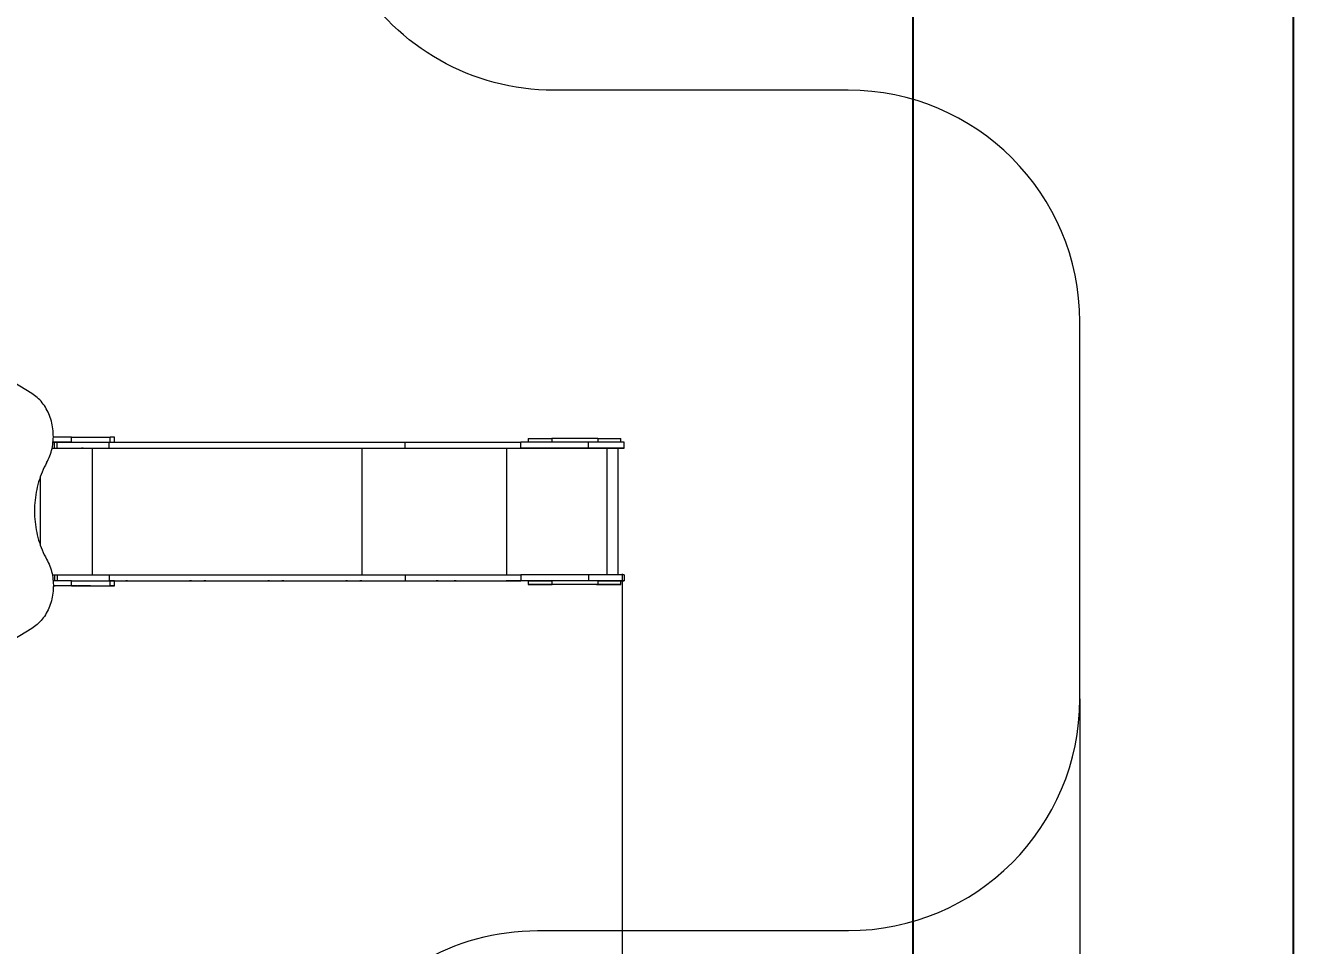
# Model space of a CAD drawing. Header units: millimetres. Extents: x -12977 to 11786, y -11805 to 10558.
# Drawn here: x 6212 to 11786, y -938 to 3033 of the extents above; entities that cross this region are included whole.
import ezdxf

# ---------------------------------------------------------------- set-up
doc = ezdxf.new("R2010")
doc.units = ezdxf.units.MM
for name, color, linetype in [('DIKOM_ЗОНА', 80, 'Continuous'), ('DIKOM_ОБЪЕКТ', 7, 'Continuous'), ('DIKOM_РАЗМЕР_ЗОНА', 7, 'Continuous'), ('DIKOM_РАЗМЕР_ОБЪЕКТА', 7, 'Continuous')]:
    doc.layers.add(name, color=color, linetype=linetype)
doc.styles.add('style1', font='arial.ttf', dxfattribs={"width": 0.8})
doc.dimstyles.new('1-50', dxfattribs={"dimtxt": 300, "dimasz": 200, "dimexe": 100, "dimexo": 0, "dimgap": 100, "dimtad": 1, "dimtxsty": 'style1', "dimcen": 200, "dimclrd": 7, "dimclre": 7, "dimclrt": 7, "dimadec": 1, "dimazin": 2, "dimtfac": 1, "dimtmove": 0, "dimatfit": 2, "dimfxl": 0, "dimlwd": 25, "dimlwe": 18, "dimarcsym": 0})

# ---------------------------------------------------------------- blocks, each defined once
blk = doc.blocks.new('*D9')
at = {"layer": 'Defpoints', "color": 0, "transparency": 16777216}
for p in [(-11007.4, 666.1), (8788, 666.1), (8788, -10518.7)]:
    blk.add_point(p, dxfattribs=at)
at = {"layer": 'DIKOM_РАЗМЕР_ОБЪЕКТА', "color": 7, "lineweight": 18, "transparency": 16777216}
for p, q in [((-11007.4, 666.1), (-11007.4, -10618.7)), ((8788, 666.1), (8788, -10618.7))]:
    blk.add_line(p, q, dxfattribs=at)
at = {"layer": 'DIKOM_РАЗМЕР_ОБЪЕКТА', "color": 7, "lineweight": 25, "transparency": 16777216}
blk.add_line((-10807.4, -10518.7), (8588, -10518.7), dxfattribs=at)
at = {"layer": 'DIKOM_РАЗМЕР_ОБЪЕКТА', "color": 7, "transparency": 16777216}
for points in [[(-10807.4, -10485.3), (-10807.4, -10552), (-11007.4, -10518.7)], [(8588, -10485.3), (8588, -10552), (8788, -10518.7)]]:
    blk.add_solid(points, dxfattribs=at)
at = {"layer": 'DIKOM_РАЗМЕР_ОБЪЕКТА', "color": 7, "transparency": 16777216, "insert": (-1823.6, -10265.5), "char_height": 300, "attachment_point": 5, "style": 'style1'}
blk.add_mtext('19750', dxfattribs=at)
blk = doc.blocks.new('*D10')
at = {"layer": 'Defpoints', "color": 0, "transparency": 16777216}
for p in [(4270.3, 8458.2), (2861.7, -8997.1), (10043.4, -8997.1)]:
    blk.add_point(p, dxfattribs=at)
at = {"layer": 'DIKOM_РАЗМЕР_ОБЪЕКТА', "color": 7, "lineweight": 18, "transparency": 16777216}
for p, q in [((4270.3, 8458.2), (10143.4, 8458.2)), ((2861.7, -8997.1), (10143.4, -8997.1))]:
    blk.add_line(p, q, dxfattribs=at)
at = {"layer": 'DIKOM_РАЗМЕР_ОБЪЕКТА', "color": 7, "lineweight": 25, "transparency": 16777216}
blk.add_line((10043.4, 8258.2), (10043.4, -8797.1), dxfattribs=at)
at = {"layer": 'DIKOM_РАЗМЕР_ОБЪЕКТА', "color": 7, "transparency": 16777216}
for points in [[(10010, 8258.2), (10076.7, 8258.2), (10043.4, 8458.2)], [(10010, -8797.1), (10076.7, -8797.1), (10043.4, -8997.1)]]:
    blk.add_solid(points, dxfattribs=at)
at = {"layer": 'DIKOM_РАЗМЕР_ОБЪЕКТА', "color": 7, "transparency": 16777216, "insert": (9790.2, -3229.2), "char_height": 300, "attachment_point": 5, "rotation": 90, "style": 'style1'}
blk.add_mtext('17450', dxfattribs=at)
blk = doc.blocks.new('*D11')
at = {"layer": 'Defpoints', "color": 0, "transparency": 16777216}
for p in [(4304.4, 10557.6), (2504.1, -11339.7), (11686.1, -11339.7)]:
    blk.add_point(p, dxfattribs=at)
at = {"layer": 'DIKOM_РАЗМЕР_ЗОНА', "color": 7, "lineweight": 18, "transparency": 16777216}
for p, q in [((4304.4, 10557.6), (11786.1, 10557.6)), ((2504.1, -11339.7), (11786.1, -11339.7))]:
    blk.add_line(p, q, dxfattribs=at)
at = {"layer": 'DIKOM_РАЗМЕР_ЗОНА', "color": 7, "lineweight": 25, "transparency": 16777216}
blk.add_line((11686.1, 10357.6), (11686.1, -11139.7), dxfattribs=at)
at = {"layer": 'DIKOM_РАЗМЕР_ЗОНА', "color": 7, "transparency": 16777216}
for points in [[(11652.7, 10357.6), (11719.4, 10357.6), (11686.1, 10557.6)], [(11652.7, -11139.7), (11719.4, -11139.7), (11686.1, -11339.7)]]:
    blk.add_solid(points, dxfattribs=at)
at = {"layer": 'DIKOM_РАЗМЕР_ЗОНА', "color": 7, "transparency": 16777216, "insert": (11432.9, -3192), "char_height": 300, "attachment_point": 5, "rotation": 90, "style": 'style1'}
blk.add_mtext('21900', dxfattribs=at)
blk = doc.blocks.new('*D12')
at = {"layer": 'Defpoints', "color": 0, "transparency": 16777216}
for p in [(-12976.7, 124.1), (10764.9, 125.7), (10764.9, -11704.7)]:
    blk.add_point(p, dxfattribs=at)
at = {"layer": 'DIKOM_РАЗМЕР_ЗОНА', "color": 7, "lineweight": 18, "transparency": 16777216}
for p, q in [((-12976.7, 124.1), (-12976.7, -11804.7)), ((10764.9, 125.7), (10764.9, -11804.7))]:
    blk.add_line(p, q, dxfattribs=at)
at = {"layer": 'DIKOM_РАЗМЕР_ЗОНА', "color": 7, "lineweight": 25, "transparency": 16777216}
blk.add_line((-12776.7, -11704.7), (10564.9, -11704.7), dxfattribs=at)
at = {"layer": 'DIKOM_РАЗМЕР_ЗОНА', "color": 7, "transparency": 16777216}
for points in [[(-12776.7, -11671.3), (-12776.7, -11738), (-12976.7, -11704.7)], [(10564.9, -11671.3), (10564.9, -11738), (10764.9, -11704.7)]]:
    blk.add_solid(points, dxfattribs=at)
at = {"layer": 'DIKOM_РАЗМЕР_ЗОНА', "color": 7, "transparency": 16777216, "insert": (-1904.6, -11451.4), "char_height": 300, "attachment_point": 5, "style": 'style1'}
blk.add_mtext('23750', dxfattribs=at)

msp = doc.modelspace()

# ---------------------------------------------------------------- linework, layer by layer
at = {"layer": 'DIKOM_ЗОНА', "color": 3, "lineweight": 15}
msp.add_lwpolyline([(-2507.202, -4450.46), (1665.068, -10883.842, 0.39903802), (3003.775, -11205.915), (4834.021, -10150.06, 0.41437464), (5200.241, -8783.684), (4565.381, -7684.599, -0.26519557), (4560.081, -6693.532), (7551.499, -1384.394, -0.27074399), (8422.655, -875.282), (9764.971, -875.192, 0.41421356), (10764.904, 124.875), (10764.795, 1754.879, 0.41421356), (9764.728, 2754.812), (8491.935, 2754.726, -0.26290717), (7635.451, 3238.442), (5957.605, 6021.668, -0.26907913), (5940.744, 7025.176), (6617.947, 8238.966, 0.40993648), (6244.612, 9592.248), (4804.339, 10423.661, 0.41844548), (3431.216, 10044.998), (2914.359, 9119.036, -0.27181865), (2041.245, 8606.431), (-1106.213, 8606.22)], format="xyb", dxfattribs=at)
at = {"layer": 'DIKOM_ОБЪЕКТ', "color": 7, "linetype": 'Continuous', "lineweight": 15}
for p, q in [((6237.325, 1444.881), (6159.344, 1491.957)), ((6329.398, 1235.232), (6335.725, 1235.232)), ((6335.725, 1208.232), (6335.725, 1235.232)), ((6335.725, 1235.232), (6346.558, 1235.232)), ((6346.558, 1208.232), (6346.558, 1235.232)), ((6409.6, 1235.242), (6409.6, 1256.242)), ((6571.541, 1208.229), (6571.541, 1235.229)), ((6571.541, 1235.229), (7850.16, 1235.192)), ((6575.78, 1235.229), (6575.78, 1256.228)), ((6594.647, 1235.228), (6594.647, 1256.226)), ((7850.16, 1208.192), (7850.16, 1235.192)), ((8350.446, 1208.185), (8350.446, 1235.185)), ((8641.833, 1235.185), (8350.446, 1235.185)), ((8381.712, 1250.179), (8381.712, 1235.185)), ((8683.418, 1250.182), (8483.448, 1250.182)), ((8483.448, 1250.182), (8483.448, 1235.185)), ((8641.833, 1208.185), (8641.833, 1235.185)), ((8683.418, 1250.182), (8683.417, 1235.185)), ((8781.682, 1235.182), (8781.682, 1250.179)), ((8796.264, 1208.179), (8796.263, 1235.179)), ((8796.263, 1235.179), (8796.266, 1235.178)), ((8796.266, 1208.178), (8796.266, 1235.178)), ((6335.725, 1208.232), (6346.558, 1208.232)), ((6498.766, 1208.222), (7662.724, 1208.188)), ((6498.766, 1208.222), (6498.766, 662.231)), ((6571.541, 1208.229), (7850.16, 1208.192)), ((7662.724, 1208.188), (7662.724, 662.197)), ((8288.081, 1208.18), (8722.135, 1208.18)), ((8288.081, 1208.18), (8288.081, 662.185)), ((8641.833, 1208.185), (8350.446, 1208.185)), ((8722.135, 1208.18), (8722.136, 662.184)), ((8771.267, 662.182), (8771.268, 1208.178)), ((8796.264, 1208.179), (8796.266, 1208.178)), ((6273.782, 1083.468), (6273.782, 791.074)), ((6330.728, 614.229), (6337.044, 614.229)), ((6338.517, 614.226), (6330.728, 614.226)), ((6330.728, 614.224), (6338.51, 614.224)), ((6335.725, 662.232), (6346.558, 662.232)), ((6335.725, 662.232), (6335.725, 635.245)), ((6338.517, 614.226), (6338.517, 614.229)), ((6346.558, 662.232), (6346.558, 635.245)), ((6409.6, 614.242), (6409.6, 635.242)), ((6427.137, 614.228), (6437.291, 614.228)), ((6435.027, 614.225), (6435.027, 614.228)), ((6475.256, 614.225), (6475.256, 614.228)), ((6571.541, 662.229), (6571.541, 635.229)), ((6571.541, 662.229), (7850.16, 662.192)), ((6571.541, 635.229), (7850.16, 635.192)), ((6575.78, 614.228), (6575.78, 635.228)), ((6594.647, 614.226), (6594.647, 635.226)), ((6594.647, 635.216), (7624.161, 635.186)), ((7850.16, 662.192), (7850.16, 635.192)), ((8381.712, 635.178), (8287.04, 635.178)), ((8350.446, 662.185), (8350.446, 635.185)), ((8641.833, 662.185), (8350.446, 662.185)), ((8641.833, 635.185), (8350.446, 635.185)), ((8381.712, 635.179), (8381.712, 620.179)), ((8679.946, 620.175), (8479.976, 620.175)), ((8483.448, 635.182), (8483.448, 620.182)), ((8683.418, 635.182), (8483.448, 635.182)), ((8683.418, 620.182), (8483.448, 620.182)), ((8641.833, 662.185), (8641.833, 635.185)), ((8683.418, 635.182), (8683.418, 620.182)), ((8781.682, 620.179), (8781.682, 635.179)), ((8796.264, 662.179), (8796.264, 635.179)), ((8796.264, 662.179), (8796.266, 662.178)), ((8796.264, 635.179), (8796.266, 635.179)), ((8796.266, 662.178), (8796.266, 635.179)), ((6237.325, 429.663), (6159.344, 382.591))]:
    msp.add_line(p, q, dxfattribs=at)
at = {"layer": 'DIKOM_ОБЪЕКТ', "color": 7, "linetype": 'Continuous', "lineweight": 15, "flags": 128}
for points in [[(6301.656, 1145.6), (6305.469, 1152.767), (6309.035, 1160.122), (6312.347, 1167.653), (6315.399, 1175.347), (6318.187, 1183.19), (6320.705, 1191.168), (6322.948, 1199.268), (6324.914, 1207.475), (6326.598, 1215.776), (6327.998, 1224.155), (6329.111, 1232.598), (6329.936, 1241.091), (6330.47, 1249.619), (6330.713, 1258.167), (6330.665, 1266.719), (6330.325, 1275.262), (6329.694, 1283.779), (6328.774, 1292.258), (6327.565, 1300.682), (6326.071, 1309.036), (6324.293, 1317.308), (6322.235, 1325.481), (6319.9, 1333.542), (6317.292, 1341.477), (6314.416, 1349.272), (6311.277, 1356.913), (6307.88, 1364.388), (6304.232, 1371.682), (6300.338, 1378.784), (6296.205, 1385.681), (6291.841, 1392.361), (6287.254, 1398.813), (6282.45, 1405.024), (6277.439, 1410.985), (6272.229, 1416.685), (6266.829, 1422.114), (6261.249, 1427.262), (6255.499, 1432.122), (6249.587, 1436.683), (6243.526, 1440.939), (6237.325, 1444.881)], [(6409.6, 1235.242), (6407.202, 1235.243), (6404.476, 1235.243), (6401.427, 1235.243), (6398.063, 1235.243), (6394.392, 1235.243), (6390.422, 1235.244), (6386.162, 1235.244), (6381.623, 1235.244), (6376.815, 1235.244), (6371.75, 1235.244), (6366.438, 1235.245), (6360.894, 1235.245), (6355.129, 1235.245), (6349.157, 1235.245), (6342.992, 1235.245), (6336.65, 1235.245), (6330.143, 1235.246), (6329.4, 1235.246)], [(6409.6, 1256.242), (6407.202, 1256.243), (6404.476, 1256.243), (6401.427, 1256.243), (6398.063, 1256.243), (6394.392, 1256.244), (6390.422, 1256.244), (6386.162, 1256.244), (6381.623, 1256.244), (6376.815, 1256.244), (6371.75, 1256.244), (6366.438, 1256.245), (6360.894, 1256.245), (6355.129, 1256.245), (6349.157, 1256.245), (6342.993, 1256.245), (6336.65, 1256.245), (6330.684, 1256.245)], [(6346.558, 1235.232), (6357.662, 1235.232), (6368.756, 1235.232), (6379.827, 1235.232), (6390.865, 1235.232), (6401.858, 1235.232), (6412.796, 1235.232), (6423.667, 1235.232), (6434.461, 1235.231), (6445.165, 1235.231), (6455.771, 1235.231), (6466.267, 1235.231), (6476.642, 1235.231), (6486.886, 1235.231), (6496.989, 1235.231), (6506.941, 1235.23), (6516.731, 1235.23), (6526.349, 1235.23), (6535.787, 1235.23), (6545.034, 1235.23), (6554.082, 1235.229), (6562.92, 1235.229), (6571.541, 1235.229)], [(6409.6, 1256.242), (6420.345, 1256.241), (6431.434, 1256.24), (6442.867, 1256.239), (6454.642, 1256.238), (6466.758, 1256.237), (6479.213, 1256.236), (6492.006, 1256.234), (6505.135, 1256.233), (6518.6, 1256.232), (6532.399, 1256.231), (6546.529, 1256.23), (6560.99, 1256.229), (6575.78, 1256.228)], [(6409.6, 1235.242), (6420.345, 1235.241), (6431.434, 1235.24), (6442.867, 1235.239), (6454.642, 1235.238), (6466.758, 1235.237), (6479.213, 1235.236), (6492.006, 1235.234), (6505.135, 1235.233), (6518.6, 1235.232), (6532.398, 1235.231), (6546.529, 1235.23), (6557.077, 1235.229)], [(6594.647, 1256.226), (6594.616, 1256.226), (6594.288, 1256.226), (6593.602, 1256.226), (6592.561, 1256.227), (6591.168, 1256.227), (6589.429, 1256.227), (6587.348, 1256.227), (6584.934, 1256.227), (6582.195, 1256.228), (6579.14, 1256.228), (6575.78, 1256.228)], [(7850.16, 1235.192), (7863.312, 1235.191), (7876.691, 1235.191), (7890.29, 1235.191), (7904.104, 1235.19), (7918.126, 1235.19), (7932.35, 1235.19), (7946.77, 1235.189), (7961.378, 1235.189), (7976.169, 1235.189), (7991.135, 1235.188), (8006.27, 1235.188), (8021.568, 1235.188), (8037.02, 1235.188), (8052.62, 1235.187), (8068.362, 1235.187), (8084.237, 1235.187), (8100.239, 1235.187), (8116.36, 1235.187), (8132.594, 1235.186), (8148.933, 1235.186), (8165.369, 1235.186), (8181.895, 1235.186), (8198.503, 1235.186), (8215.187, 1235.186), (8231.938, 1235.185), (8248.749, 1235.185), (8265.613, 1235.185), (8282.52, 1235.185), (8299.465, 1235.185), (8316.44, 1235.185), (8333.436, 1235.185), (8350.446, 1235.185)], [(8381.712, 1250.179), (8381.822, 1250.179), (8382.276, 1250.179), (8383.079, 1250.179), (8384.228, 1250.18), (8385.72, 1250.18), (8387.549, 1250.18), (8389.709, 1250.18), (8392.192, 1250.18), (8394.989, 1250.181), (8398.092, 1250.181), (8401.487, 1250.181), (8405.165, 1250.181), (8409.111, 1250.181), (8413.313, 1250.181), (8417.754, 1250.181), (8422.421, 1250.182), (8427.295, 1250.182), (8432.361, 1250.182), (8437.6, 1250.182), (8442.994, 1250.182), (8448.524, 1250.182), (8454.171, 1250.182), (8459.914, 1250.182), (8465.734, 1250.182), (8471.61, 1250.182), (8477.521, 1250.182), (8483.448, 1250.182)], [(8796.263, 1235.179), (8796.079, 1235.18), (8795.526, 1235.18), (8794.606, 1235.18), (8793.321, 1235.18), (8791.675, 1235.181), (8789.671, 1235.181), (8787.313, 1235.181), (8784.608, 1235.181), (8781.56, 1235.182), (8778.178, 1235.182), (8774.47, 1235.182), (8770.443, 1235.182), (8766.107, 1235.183), (8761.472, 1235.183), (8756.548, 1235.183), (8751.348, 1235.183), (8745.882, 1235.183), (8740.164, 1235.184), (8734.207, 1235.184), (8728.024, 1235.184), (8721.629, 1235.184), (8715.038, 1235.184), (8708.266, 1235.184), (8701.328, 1235.184), (8694.24, 1235.185), (8687.018, 1235.185), (8679.68, 1235.185), (8672.241, 1235.185), (8664.72, 1235.185), (8657.133, 1235.185), (8649.498, 1235.185), (8641.833, 1235.185)], [(8683.418, 1250.182), (8689.338, 1250.182), (8695.231, 1250.182), (8701.076, 1250.182), (8706.854, 1250.182), (8712.543, 1250.182), (8718.124, 1250.182), (8723.576, 1250.182), (8728.882, 1250.182), (8734.022, 1250.182), (8738.978, 1250.181), (8743.732, 1250.182), (8748.269, 1250.181), (8752.572, 1250.181), (8756.625, 1250.181), (8760.416, 1250.181), (8763.93, 1250.181), (8767.155, 1250.181), (8770.08, 1250.18), (8772.694, 1250.18), (8774.989, 1250.18), (8776.956, 1250.18), (8778.588, 1250.18), (8779.88, 1250.179), (8780.827, 1250.179), (8781.426, 1250.179), (8781.674, 1250.179), (8781.682, 1250.179)], [(6325.078, 1208.225), (6329.083, 1208.225), (6340.021, 1208.225), (6350.892, 1208.224), (6361.685, 1208.224), (6372.39, 1208.224), (6382.996, 1208.224), (6393.491, 1208.224), (6403.866, 1208.224), (6414.111, 1208.224), (6424.214, 1208.224), (6434.165, 1208.224), (6443.955, 1208.223), (6453.574, 1208.223), (6463.012, 1208.223), (6472.259, 1208.223), (6481.306, 1208.222), (6490.145, 1208.222), (6498.766, 1208.222)], [(6325.08, 1208.232), (6328.365, 1208.232), (6335.725, 1208.232)], [(6346.558, 1208.232), (6357.662, 1208.232), (6368.756, 1208.232), (6379.827, 1208.232), (6390.865, 1208.232), (6401.859, 1208.232), (6412.796, 1208.232), (6423.667, 1208.232), (6434.461, 1208.231), (6445.165, 1208.231), (6455.771, 1208.231), (6466.267, 1208.231), (6476.642, 1208.231), (6486.886, 1208.231), (6496.989, 1208.231), (6506.941, 1208.23), (6516.731, 1208.23), (6526.349, 1208.23), (6535.787, 1208.23), (6545.034, 1208.23), (6554.082, 1208.229), (6562.92, 1208.229), (6571.541, 1208.229)], [(6451.734, 1208.229), (6451.912, 1208.229), (6452.429, 1208.229), (6453.24, 1208.229), (6454.273, 1208.229), (6455.435, 1208.229), (6456.624, 1208.229), (6457.734, 1208.229), (6458.666, 1208.229), (6459.338, 1208.229), (6459.69, 1208.229), (6459.69, 1208.229), (6459.338, 1208.229), (6458.667, 1208.229), (6457.735, 1208.229), (6456.625, 1208.229), (6455.436, 1208.229), (6454.273, 1208.229), (6453.241, 1208.229), (6452.43, 1208.229), (6451.912, 1208.229), (6451.734, 1208.229)], [(7662.724, 1208.188), (7677.324, 1208.188), (7692.148, 1208.187), (7707.191, 1208.187), (7722.448, 1208.186), (7737.913, 1208.186), (7753.581, 1208.186), (7769.447, 1208.185), (7785.504, 1208.185), (7801.747, 1208.185), (7818.17, 1208.184), (7834.768, 1208.184), (7851.533, 1208.184), (7868.461, 1208.183), (7885.545, 1208.183), (7902.779, 1208.183), (7920.157, 1208.183), (7937.673, 1208.182), (7955.32, 1208.182), (7973.093, 1208.182), (7990.984, 1208.182), (8008.988, 1208.181), (8027.098, 1208.181), (8045.307, 1208.181), (8063.609, 1208.181), (8081.998, 1208.181), (8100.466, 1208.181), (8119.008, 1208.18), (8137.617, 1208.181), (8156.285, 1208.18), (8175.007, 1208.18), (8193.775, 1208.18), (8212.583, 1208.18), (8231.425, 1208.18), (8250.293, 1208.18), (8269.181, 1208.18), (8288.081, 1208.18)], [(7850.16, 1208.192), (7863.312, 1208.191), (7876.691, 1208.191), (7890.29, 1208.191), (7904.104, 1208.19), (7918.126, 1208.19), (7932.351, 1208.19), (7946.77, 1208.189), (7961.378, 1208.189), (7976.169, 1208.189), (7991.135, 1208.188), (8006.27, 1208.188), (8021.568, 1208.188), (8037.02, 1208.187), (8052.62, 1208.187), (8068.362, 1208.187), (8084.237, 1208.187), (8100.239, 1208.187), (8116.36, 1208.187), (8132.594, 1208.186), (8148.933, 1208.186), (8165.369, 1208.186), (8181.895, 1208.186), (8198.503, 1208.186), (8215.187, 1208.186), (8231.938, 1208.186), (8248.749, 1208.185), (8265.613, 1208.185), (8282.52, 1208.185), (8299.465, 1208.185), (8316.44, 1208.185), (8333.436, 1208.185), (8350.446, 1208.185)], [(8796.264, 1208.179), (8796.079, 1208.18), (8795.526, 1208.18), (8794.606, 1208.18), (8793.321, 1208.18), (8791.675, 1208.181), (8789.671, 1208.181), (8787.313, 1208.181), (8784.608, 1208.181), (8781.56, 1208.182), (8778.178, 1208.182), (8774.47, 1208.182), (8770.443, 1208.183), (8766.107, 1208.183), (8761.472, 1208.183), (8756.548, 1208.183), (8751.348, 1208.183), (8745.882, 1208.184), (8740.164, 1208.184), (8734.207, 1208.184), (8728.024, 1208.184), (8721.629, 1208.184), (8715.038, 1208.184), (8708.266, 1208.184), (8701.328, 1208.185), (8694.24, 1208.185), (8687.018, 1208.185), (8679.68, 1208.185), (8672.241, 1208.185), (8664.72, 1208.185), (8657.133, 1208.185), (8649.498, 1208.185), (8641.833, 1208.185)], [(8722.135, 1208.18), (8726.349, 1208.18), (8730.526, 1208.18), (8734.636, 1208.18), (8738.652, 1208.179), (8742.544, 1208.18), (8746.284, 1208.179), (8749.846, 1208.179), (8753.204, 1208.179), (8756.335, 1208.179), (8759.216, 1208.179), (8761.826, 1208.179), (8764.148, 1208.179), (8766.164, 1208.179), (8767.86, 1208.178), (8769.224, 1208.178), (8770.246, 1208.178), (8770.92, 1208.178), (8771.239, 1208.178), (8771.268, 1208.178)], [(8771.267, 1208.176), (8775.05, 1208.177), (8778.607, 1208.177), (8781.87, 1208.177), (8784.826, 1208.177), (8787.463, 1208.177), (8789.77, 1208.177), (8791.739, 1208.178), (8793.36, 1208.178), (8794.628, 1208.178), (8795.537, 1208.178), (8796.084, 1208.178), (8796.266, 1208.178)], [(6301.656, 1145.6), (6296.423, 1135.873), (6291.442, 1125.95), (6286.719, 1115.84), (6282.259, 1105.553), (6278.065, 1095.099), (6274.142, 1084.488), (6270.494, 1073.732), (6267.124, 1062.841), (6264.036, 1051.825), (6261.233, 1040.695), (6258.717, 1029.464), (6256.492, 1018.141), (6254.558, 1006.737), (6252.919, 995.265), (6251.576, 983.736), (6250.53, 972.16), (6249.782, 960.55), (6249.332, 948.917), (6249.183, 937.272), (6249.332, 925.627), (6249.782, 913.994), (6250.53, 902.384), (6251.576, 890.808), (6252.919, 879.278), (6254.558, 867.806), (6256.492, 856.403), (6258.717, 845.08), (6261.233, 833.848), (6264.036, 822.718), (6267.124, 811.702), (6270.494, 800.811), (6274.142, 790.054), (6278.065, 779.444), (6282.259, 768.99), (6286.719, 758.702), (6291.442, 748.592), (6296.423, 738.668), (6301.656, 728.941)], [(6301.656, 728.941), (6305.469, 721.774), (6309.035, 714.419), (6312.347, 706.887), (6315.399, 699.194), (6318.187, 691.351), (6320.705, 683.373), (6322.948, 675.272), (6324.914, 667.065), (6326.598, 658.765), (6327.998, 650.385), (6329.111, 641.942), (6329.936, 633.449), (6330.47, 624.921), (6330.713, 616.373), (6330.665, 607.821), (6330.325, 599.278), (6329.694, 590.76), (6328.774, 582.282), (6327.565, 573.858), (6326.071, 565.504), (6324.293, 557.232), (6322.235, 549.059), (6319.9, 540.998), (6317.292, 533.063), (6314.416, 525.269), (6311.277, 517.627), (6307.88, 510.153), (6304.232, 502.859), (6300.338, 495.757), (6296.206, 488.86), (6291.842, 482.181), (6287.254, 475.729), (6282.45, 469.518), (6277.439, 463.557), (6272.229, 457.858), (6266.829, 452.429), (6261.249, 447.281), (6255.499, 442.422), (6249.587, 437.861), (6243.526, 433.605), (6237.325, 429.663)], [(6325.931, 662.232), (6328.365, 662.232), (6335.725, 662.232)], [(6409.6, 635.242), (6407.202, 635.243), (6404.476, 635.243), (6401.427, 635.243), (6398.063, 635.243), (6394.392, 635.244), (6390.422, 635.244), (6386.162, 635.244), (6381.623, 635.244), (6376.815, 635.244), (6371.75, 635.244), (6366.438, 635.245), (6360.894, 635.245), (6355.129, 635.245), (6349.157, 635.245), (6342.992, 635.245), (6336.65, 635.245), (6330.143, 635.246), (6329.786, 635.245)], [(6409.6, 614.242), (6407.202, 614.243), (6404.476, 614.243), (6401.427, 614.243), (6398.063, 614.243), (6394.392, 614.243), (6390.422, 614.244), (6386.162, 614.244), (6381.623, 614.244), (6376.815, 614.244), (6371.75, 614.245), (6366.438, 614.245), (6360.894, 614.245), (6355.129, 614.245), (6349.157, 614.245), (6342.992, 614.245), (6336.65, 614.245), (6330.728, 614.245)], [(6427.137, 614.228), (6417.408, 614.228), (6407.58, 614.229), (6397.666, 614.229), (6387.676, 614.229), (6377.625, 614.229), (6367.524, 614.229), (6357.385, 614.229), (6347.221, 614.229), (6337.044, 614.229)], [(6424.475, 614.223), (6418.112, 614.223), (6411.545, 614.223), (6404.789, 614.224), (6397.862, 614.224), (6390.783, 614.224), (6383.568, 614.224), (6376.237, 614.224), (6368.809, 614.224), (6361.303, 614.224), (6353.738, 614.224), (6346.134, 614.224), (6338.51, 614.224)], [(6435.027, 614.225), (6426.842, 614.226), (6418.491, 614.226), (6409.989, 614.226), (6401.352, 614.226), (6392.597, 614.226), (6383.74, 614.226), (6374.798, 614.226), (6365.788, 614.226), (6356.726, 614.226), (6347.63, 614.226), (6338.517, 614.226)], [(6346.558, 662.232), (6357.662, 662.232), (6368.756, 662.232), (6379.827, 662.232), (6390.865, 662.232), (6401.859, 662.232), (6412.796, 662.232), (6423.667, 662.231), (6434.461, 662.231), (6445.165, 662.231), (6455.771, 662.231), (6466.267, 662.231), (6476.642, 662.231), (6486.886, 662.231), (6496.989, 662.231), (6506.941, 662.23), (6516.731, 662.23), (6526.349, 662.23), (6535.787, 662.23), (6545.034, 662.23), (6554.082, 662.229), (6562.92, 662.229), (6571.541, 662.229)], [(6409.6, 635.242), (6420.345, 635.241), (6431.434, 635.24), (6442.867, 635.239), (6454.642, 635.238), (6466.758, 635.237), (6479.213, 635.236), (6492.006, 635.234), (6505.135, 635.233), (6518.6, 635.232), (6532.399, 635.231), (6546.529, 635.23), (6560.99, 635.229), (6575.78, 635.228)], [(6409.6, 614.242), (6420.345, 614.241), (6431.434, 614.24), (6442.867, 614.239), (6454.642, 614.238), (6466.758, 614.237), (6479.213, 614.236), (6492.006, 614.235), (6505.135, 614.233), (6518.6, 614.232), (6532.399, 614.231), (6546.529, 614.23), (6560.99, 614.229), (6575.78, 614.228)], [(6424.475, 614.223), (6429.23, 614.223), (6434.2, 614.223), (6439.37, 614.223), (6444.72, 614.223), (6450.232, 614.223), (6455.887, 614.222), (6461.665, 614.222), (6467.547, 614.222), (6473.511, 614.222), (6479.537, 614.222), (6485.604, 614.222), (6491.691, 614.222), (6497.777, 614.222), (6503.841, 614.222), (6509.861, 614.222), (6515.817, 614.222), (6521.688, 614.222), (6527.454, 614.223), (6533.094, 614.223), (6538.589, 614.223), (6543.92, 614.223), (6549.068, 614.223), (6554.016, 614.223), (6558.746, 614.223), (6563.241, 614.223), (6567.487, 614.223), (6571.468, 614.224), (6575.171, 614.224), (6578.583, 614.224), (6581.691, 614.224), (6584.485, 614.224), (6586.956, 614.225), (6589.095, 614.225), (6590.893, 614.225), (6592.346, 614.225), (6593.448, 614.225), (6594.195, 614.226), (6594.585, 614.226), (6594.616, 614.226), (6594.288, 614.226), (6593.602, 614.226), (6592.561, 614.227), (6591.168, 614.227), (6589.429, 614.227), (6587.348, 614.227), (6584.934, 614.227), (6582.195, 614.228), (6579.14, 614.228), (6575.78, 614.228)], [(6435.027, 614.225), (6438.515, 614.225), (6442.139, 614.225), (6445.868, 614.225), (6449.665, 614.225), (6453.497, 614.225), (6457.328, 614.225), (6461.123, 614.225), (6464.847, 614.225), (6468.466, 614.225), (6471.946, 614.225), (6475.256, 614.225)], [(6469.888, 614.228), (6465.913, 614.228), (6461.908, 614.228), (6457.873, 614.228), (6453.81, 614.228), (6449.719, 614.228), (6445.601, 614.228), (6441.458, 614.228), (6437.291, 614.228)], [(6459.734, 614.229), (6459.557, 614.229), (6459.039, 614.229), (6458.228, 614.229), (6457.195, 614.229), (6456.033, 614.229), (6454.844, 614.229), (6453.734, 614.229), (6452.802, 614.229), (6452.13, 614.229), (6451.779, 614.229), (6451.779, 614.229), (6452.131, 614.229), (6452.802, 614.229), (6453.735, 614.229), (6454.845, 614.229), (6456.034, 614.229), (6457.196, 614.229), (6458.229, 614.229), (6459.039, 614.229), (6459.557, 614.229), (6459.734, 614.229)], [(6475.256, 614.225), (6478.259, 614.225), (6481.013, 614.226), (6483.491, 614.226), (6485.67, 614.226), (6487.531, 614.226), (6489.055, 614.226), (6490.228, 614.226), (6491.04, 614.226), (6491.482, 614.227), (6491.55, 614.227), (6491.245, 614.227), (6490.568, 614.227), (6489.527, 614.227), (6488.13, 614.227), (6486.391, 614.227), (6484.327, 614.227), (6481.955, 614.227), (6479.3, 614.228), (6476.385, 614.228), (6473.238, 614.228), (6469.888, 614.228)], [(6557.077, 635.229), (6562.92, 635.229), (6571.541, 635.229)], [(6594.647, 635.226), (6594.616, 635.226), (6594.288, 635.226), (6593.602, 635.226), (6592.561, 635.227), (6591.168, 635.227), (6589.429, 635.227), (6587.348, 635.227), (6584.934, 635.227), (6582.195, 635.228), (6579.14, 635.228), (6575.78, 635.228)], [(6651.744, 635.217), (6651.566, 635.217), (6651.049, 635.217), (6650.238, 635.217), (6649.205, 635.217), (6648.043, 635.217), (6646.854, 635.217), (6645.744, 635.217), (6644.812, 635.217), (6644.14, 635.217), (6643.789, 635.217), (6643.789, 635.217), (6644.14, 635.217), (6644.812, 635.217), (6645.744, 635.216), (6646.854, 635.217), (6648.043, 635.217), (6649.206, 635.217), (6650.238, 635.217), (6651.049, 635.217), (6651.567, 635.217), (6651.744, 635.217)], [(6927.542, 635.209), (6927.364, 635.209), (6926.846, 635.209), (6926.035, 635.209), (6925.003, 635.209), (6923.84, 635.209), (6922.651, 635.209), (6921.541, 635.209), (6920.609, 635.209), (6919.938, 635.209), (6919.586, 635.209), (6919.586, 635.209), (6919.938, 635.209), (6920.61, 635.208), (6921.542, 635.209), (6922.652, 635.209), (6923.841, 635.209), (6925.003, 635.209), (6926.036, 635.209), (6926.847, 635.209), (6927.364, 635.209), (6927.542, 635.209)], [(6988.83, 635.207), (6988.652, 635.207), (6988.135, 635.207), (6987.324, 635.207), (6986.291, 635.207), (6985.128, 635.207), (6983.94, 635.207), (6982.83, 635.207), (6981.897, 635.207), (6981.226, 635.207), (6980.875, 635.207), (6980.875, 635.207), (6981.226, 635.207), (6981.898, 635.207), (6982.83, 635.207), (6983.94, 635.207), (6985.129, 635.207), (6986.292, 635.207), (6987.324, 635.207), (6988.135, 635.207), (6988.652, 635.207), (6988.83, 635.207)], [(7264.627, 635.199), (7264.45, 635.199), (7263.932, 635.199), (7263.121, 635.199), (7262.088, 635.199), (7260.926, 635.199), (7259.737, 635.199), (7258.627, 635.199), (7257.695, 635.199), (7257.023, 635.199), (7256.672, 635.199), (7256.672, 635.199), (7257.024, 635.199), (7257.695, 635.199), (7258.628, 635.199), (7259.738, 635.199), (7260.927, 635.199), (7262.089, 635.199), (7263.122, 635.199), (7263.933, 635.199), (7264.45, 635.199), (7264.627, 635.199)], [(7325.916, 635.197), (7325.738, 635.197), (7325.22, 635.197), (7324.409, 635.197), (7323.377, 635.197), (7322.214, 635.197), (7321.025, 635.197), (7319.915, 635.197), (7318.983, 635.197), (7318.312, 635.197), (7317.96, 635.197), (7317.96, 635.197), (7318.312, 635.197), (7318.984, 635.197), (7319.916, 635.197), (7321.026, 635.197), (7322.215, 635.197), (7323.377, 635.197), (7324.41, 635.197), (7325.221, 635.197), (7325.738, 635.197), (7325.916, 635.197)], [(7601.713, 635.189), (7601.535, 635.189), (7601.018, 635.189), (7600.207, 635.189), (7599.174, 635.189), (7598.012, 635.189), (7596.823, 635.189), (7595.713, 635.189), (7594.781, 635.189), (7594.109, 635.189), (7593.758, 635.189), (7593.758, 635.189), (7594.11, 635.189), (7594.781, 635.189), (7595.714, 635.189), (7596.823, 635.189), (7598.012, 635.189), (7599.175, 635.189), (7600.208, 635.189), (7601.018, 635.189), (7601.536, 635.189), (7601.713, 635.189)], [(7624.161, 635.186), (7639.215, 635.186), (7654.495, 635.186), (7669.994, 635.185), (7685.709, 635.185), (7701.633, 635.184), (7717.762, 635.184), (7734.09, 635.184), (7750.611, 635.183), (7767.32, 635.183), (7784.21, 635.183), (7801.278, 635.182), (7818.516, 635.182), (7835.918, 635.182), (7853.48, 635.182), (7871.195, 635.181), (7889.056, 635.181), (7907.059, 635.18), (7925.196, 635.18), (7943.462, 635.18), (7961.85, 635.18), (7980.355, 635.18), (7998.97, 635.179), (8017.688, 635.179), (8036.504, 635.179), (8055.411, 635.179), (8074.403, 635.179), (8093.472, 635.179), (8112.614, 635.179), (8131.82, 635.178), (8151.086, 635.178), (8170.404, 635.178), (8189.767, 635.178), (8209.17, 635.178), (8228.605, 635.178), (8248.066, 635.178), (8267.546, 635.178), (8287.04, 635.178)], [(7663.002, 635.187), (7662.824, 635.187), (7662.306, 635.187), (7661.495, 635.187), (7660.462, 635.187), (7659.3, 635.187), (7658.111, 635.187), (7657.001, 635.187), (7656.069, 635.187), (7655.398, 635.187), (7655.046, 635.187), (7655.046, 635.187), (7655.398, 635.187), (7656.07, 635.187), (7657.002, 635.187), (7658.112, 635.187), (7659.301, 635.187), (7660.463, 635.187), (7661.496, 635.187), (7662.307, 635.187), (7662.824, 635.187), (7663.002, 635.187)], [(7850.16, 662.192), (7863.312, 662.191), (7876.691, 662.191), (7890.29, 662.191), (7904.104, 662.19), (7918.126, 662.19), (7932.351, 662.19), (7946.77, 662.189), (7961.378, 662.189), (7976.169, 662.189), (7991.135, 662.188), (8006.27, 662.188), (8021.568, 662.188), (8037.02, 662.187), (8052.62, 662.187), (8068.362, 662.187), (8084.237, 662.187), (8100.239, 662.187), (8116.36, 662.187), (8132.594, 662.186), (8148.933, 662.186), (8165.369, 662.186), (8181.895, 662.186), (8198.503, 662.186), (8215.187, 662.186), (8231.938, 662.186), (8248.749, 662.185), (8265.612, 662.185), (8282.52, 662.185), (8299.465, 662.185), (8316.44, 662.185), (8333.436, 662.185), (8350.446, 662.185)], [(7850.16, 635.192), (7863.312, 635.191), (7876.691, 635.191), (7890.29, 635.191), (7904.104, 635.19), (7918.126, 635.19), (7932.35, 635.189), (7946.77, 635.189), (7961.378, 635.189), (7976.169, 635.189), (7991.135, 635.188), (8006.27, 635.188), (8021.568, 635.188), (8037.02, 635.188), (8052.62, 635.187), (8068.362, 635.187), (8084.237, 635.187), (8100.239, 635.187), (8116.361, 635.187), (8132.594, 635.186), (8148.933, 635.186), (8165.369, 635.186), (8181.895, 635.186), (8198.503, 635.186), (8215.187, 635.186), (8231.938, 635.186), (8248.749, 635.185), (8265.612, 635.185), (8282.52, 635.185), (8299.465, 635.185), (8316.44, 635.185), (8333.436, 635.185), (8350.446, 635.185)], [(7993.135, 635.181), (7992.957, 635.181), (7992.44, 635.181), (7991.629, 635.181), (7990.596, 635.181), (7989.434, 635.181), (7988.245, 635.181), (7987.135, 635.181), (7986.203, 635.181), (7985.531, 635.181), (7985.18, 635.181), (7985.18, 635.181), (7985.531, 635.18), (7986.203, 635.181), (7987.135, 635.181), (7988.245, 635.181), (7989.434, 635.18), (7990.597, 635.18), (7991.629, 635.18), (7992.44, 635.18), (7992.957, 635.181), (7993.135, 635.181)], [(8070.411, 635.18), (8070.233, 635.18), (8069.716, 635.18), (8068.905, 635.18), (8067.872, 635.18), (8066.71, 635.18), (8065.521, 635.18), (8064.411, 635.18), (8063.479, 635.18), (8062.807, 635.18), (8062.456, 635.18), (8062.456, 635.18), (8062.807, 635.18), (8063.479, 635.18), (8064.411, 635.18), (8065.521, 635.18), (8066.71, 635.18), (8067.873, 635.18), (8068.905, 635.18), (8069.716, 635.18), (8070.233, 635.18), (8070.411, 635.18)], [(8381.712, 635.179), (8381.822, 635.179), (8382.276, 635.179), (8383.079, 635.18), (8384.228, 635.18), (8385.72, 635.18), (8387.549, 635.18), (8389.709, 635.18), (8392.192, 635.18), (8394.99, 635.181), (8398.092, 635.181), (8401.487, 635.181), (8405.165, 635.181), (8409.111, 635.181), (8413.313, 635.181), (8417.754, 635.182), (8422.421, 635.182), (8427.295, 635.182), (8432.361, 635.182), (8437.6, 635.182), (8442.994, 635.182), (8448.524, 635.182), (8454.171, 635.182), (8459.914, 635.182), (8465.734, 635.182), (8471.61, 635.182), (8477.521, 635.182), (8483.448, 635.182)], [(8479.976, 620.175), (8474.056, 620.175), (8468.162, 620.176), (8462.317, 620.176), (8456.539, 620.176), (8450.85, 620.176), (8445.27, 620.176), (8439.817, 620.176), (8434.511, 620.176), (8429.371, 620.176), (8424.416, 620.176), (8419.661, 620.176), (8415.124, 620.176), (8410.822, 620.176), (8406.768, 620.177), (8402.977, 620.177), (8399.463, 620.177), (8396.238, 620.177), (8393.313, 620.177), (8390.699, 620.177), (8388.404, 620.178), (8386.437, 620.178), (8384.805, 620.178), (8383.513, 620.178), (8382.566, 620.179), (8381.968, 620.179), (8381.719, 620.179), (8381.822, 620.179), (8382.276, 620.179), (8383.079, 620.179), (8384.229, 620.18), (8385.72, 620.18), (8387.549, 620.18), (8389.709, 620.18), (8392.192, 620.181), (8394.99, 620.181), (8398.091, 620.181), (8401.487, 620.181), (8405.165, 620.181), (8409.111, 620.181), (8413.313, 620.181), (8417.754, 620.182), (8422.421, 620.182), (8427.295, 620.182), (8432.361, 620.182), (8437.6, 620.182), (8442.994, 620.182), (8448.524, 620.182), (8454.171, 620.182), (8459.914, 620.182), (8465.734, 620.182), (8471.61, 620.182), (8477.521, 620.182), (8483.448, 620.182)], [(8477.712, 620.179), (8477.91, 620.179), (8478.446, 620.179), (8479.272, 620.179), (8480.315, 620.179), (8481.482, 620.179), (8482.669, 620.179), (8483.772, 620.179), (8484.691, 620.179), (8485.345, 620.179), (8485.677, 620.179), (8485.656, 620.179), (8485.285, 620.179), (8484.596, 620.179), (8483.651, 620.179), (8482.534, 620.179), (8481.344, 620.179), (8480.186, 620.179), (8479.164, 620.179), (8478.368, 620.179), (8477.869, 620.179), (8477.712, 620.179)], [(8796.264, 662.179), (8796.079, 662.18), (8795.526, 662.18), (8794.606, 662.18), (8793.321, 662.181), (8791.675, 662.181), (8789.671, 662.181), (8787.313, 662.181), (8784.608, 662.182), (8781.56, 662.182), (8778.178, 662.182), (8774.47, 662.182), (8770.443, 662.183), (8766.107, 662.183), (8761.472, 662.183), (8756.548, 662.183), (8751.348, 662.183), (8745.882, 662.184), (8740.164, 662.184), (8734.207, 662.184), (8728.024, 662.184), (8721.629, 662.184), (8715.038, 662.184), (8708.266, 662.184), (8701.328, 662.185), (8694.24, 662.185), (8687.018, 662.185), (8679.68, 662.185), (8672.241, 662.185), (8664.72, 662.185), (8657.133, 662.185), (8649.498, 662.185), (8641.833, 662.185)], [(8796.264, 635.179), (8796.079, 635.18), (8795.526, 635.18), (8794.606, 635.18), (8793.321, 635.181), (8791.675, 635.181), (8789.671, 635.181), (8787.313, 635.181), (8784.608, 635.182), (8781.56, 635.182), (8778.178, 635.182), (8774.47, 635.182), (8770.443, 635.182), (8766.107, 635.183), (8761.472, 635.183), (8756.548, 635.183), (8751.348, 635.183), (8745.882, 635.183), (8740.164, 635.184), (8734.207, 635.184), (8728.024, 635.184), (8721.629, 635.184), (8715.038, 635.184), (8708.266, 635.184), (8701.328, 635.185), (8694.24, 635.185), (8687.018, 635.185), (8679.68, 635.185), (8672.241, 635.185), (8664.72, 635.185), (8657.133, 635.185), (8649.498, 635.185), (8641.833, 635.185)], [(8677.682, 620.179), (8677.88, 620.179), (8678.416, 620.179), (8679.242, 620.179), (8680.285, 620.179), (8681.452, 620.179), (8682.639, 620.179), (8683.741, 620.179), (8684.661, 620.179), (8685.315, 620.179), (8685.647, 620.179), (8685.626, 620.179), (8685.255, 620.179), (8684.566, 620.179), (8683.621, 620.179), (8682.504, 620.179), (8681.314, 620.179), (8680.156, 620.179), (8679.134, 620.179), (8678.338, 620.179), (8677.839, 620.179), (8677.682, 620.179)], [(8683.418, 620.182), (8689.338, 620.182), (8695.231, 620.182), (8701.077, 620.182), (8706.854, 620.182), (8712.543, 620.182), (8718.124, 620.182), (8723.577, 620.182), (8728.882, 620.182), (8734.022, 620.182), (8738.978, 620.182), (8743.732, 620.182), (8748.269, 620.181), (8752.572, 620.181), (8756.625, 620.181), (8760.416, 620.181), (8763.93, 620.181), (8767.155, 620.181), (8770.08, 620.18), (8772.694, 620.18), (8774.989, 620.18), (8776.956, 620.18), (8778.588, 620.18), (8779.88, 620.18), (8780.827, 620.179), (8781.426, 620.179), (8781.674, 620.179), (8781.571, 620.179), (8781.117, 620.179), (8780.314, 620.178), (8779.165, 620.178), (8777.673, 620.178), (8775.844, 620.178), (8773.684, 620.177), (8771.201, 620.177), (8768.404, 620.177), (8765.302, 620.177), (8761.906, 620.177), (8758.228, 620.176), (8754.282, 620.176), (8750.081, 620.176), (8745.639, 620.176), (8740.973, 620.176), (8736.098, 620.176), (8731.032, 620.176), (8725.793, 620.176), (8720.399, 620.176), (8714.869, 620.176), (8709.223, 620.176), (8703.479, 620.175), (8697.659, 620.175), (8691.783, 620.175), (8685.872, 620.175), (8679.946, 620.175)], [(8683.418, 635.182), (8689.338, 635.182), (8695.231, 635.182), (8701.077, 635.182), (8706.854, 635.182), (8712.543, 635.182), (8718.124, 635.182), (8723.577, 635.182), (8728.882, 635.182), (8734.022, 635.182), (8738.978, 635.182), (8743.732, 635.181), (8748.269, 635.181), (8752.572, 635.181), (8756.626, 635.181), (8760.416, 635.181), (8763.93, 635.181), (8767.155, 635.181), (8770.08, 635.18), (8772.694, 635.18), (8774.989, 635.18), (8776.956, 635.18), (8778.588, 635.18), (8779.88, 635.179), (8780.827, 635.179), (8781.426, 635.179), (8781.674, 635.179), (8781.682, 635.179)], [(8781.682, 635.177), (8781.87, 635.177), (8784.826, 635.177), (8787.463, 635.177), (8789.77, 635.177), (8791.739, 635.177), (8793.36, 635.178), (8794.628, 635.178), (8795.537, 635.178), (8796.084, 635.178), (8796.266, 635.179)]]:
    msp.add_lwpolyline(points, dxfattribs=at)

# ---------------------------------------------------------------- dimensions: what is measured, and where the dimension line sits
at = {"layer": 'DIKOM_РАЗМЕР_ЗОНА'}
dim = msp.add_linear_dim(base=(11686.061, -11339.718), p1=(4304.397, 10557.602), p2=(2504.073, -11339.718), angle=90, text='21900', dimstyle='1-50', dxfattribs=at)
dim.commit()
dim.dimension.update_dxf_attribs({"geometry": '*D11', "text_midpoint": (11686.061, -3191.969), "dimtype": 160})
dim = msp.add_linear_dim(base=(10764.904, -11704.658), p1=(-12976.695, 124.079), p2=(10764.904, 125.672), text='23750', dimstyle='1-50', dxfattribs=at)
dim.commit()
dim.dimension.update_dxf_attribs({"geometry": '*D12', "text_midpoint": (-1904.628, -11704.658), "dimtype": 160})
at = {"layer": 'DIKOM_РАЗМЕР_ОБЪЕКТА'}
dim = msp.add_linear_dim(base=(10043.372, -8997.089), p1=(4270.308, 8458.216), p2=(2861.678, -8997.089), angle=90, text='17450', dimstyle='1-50', dxfattribs=at)
dim.commit()
dim.dimension.update_dxf_attribs({"geometry": '*D10', "text_midpoint": (10043.372, -3229.158), "dimtype": 160})
dim = msp.add_linear_dim(base=(8787.993, -10518.658), p1=(-11007.417, 666.079), p2=(8787.993, 666.082), text='19750', dimstyle='1-50', dxfattribs=at)
dim.commit()
dim.dimension.update_dxf_attribs({"geometry": '*D9', "text_midpoint": (-1823.628, -10518.658), "dimtype": 160})

doc.saveas('drawing.dxf')
